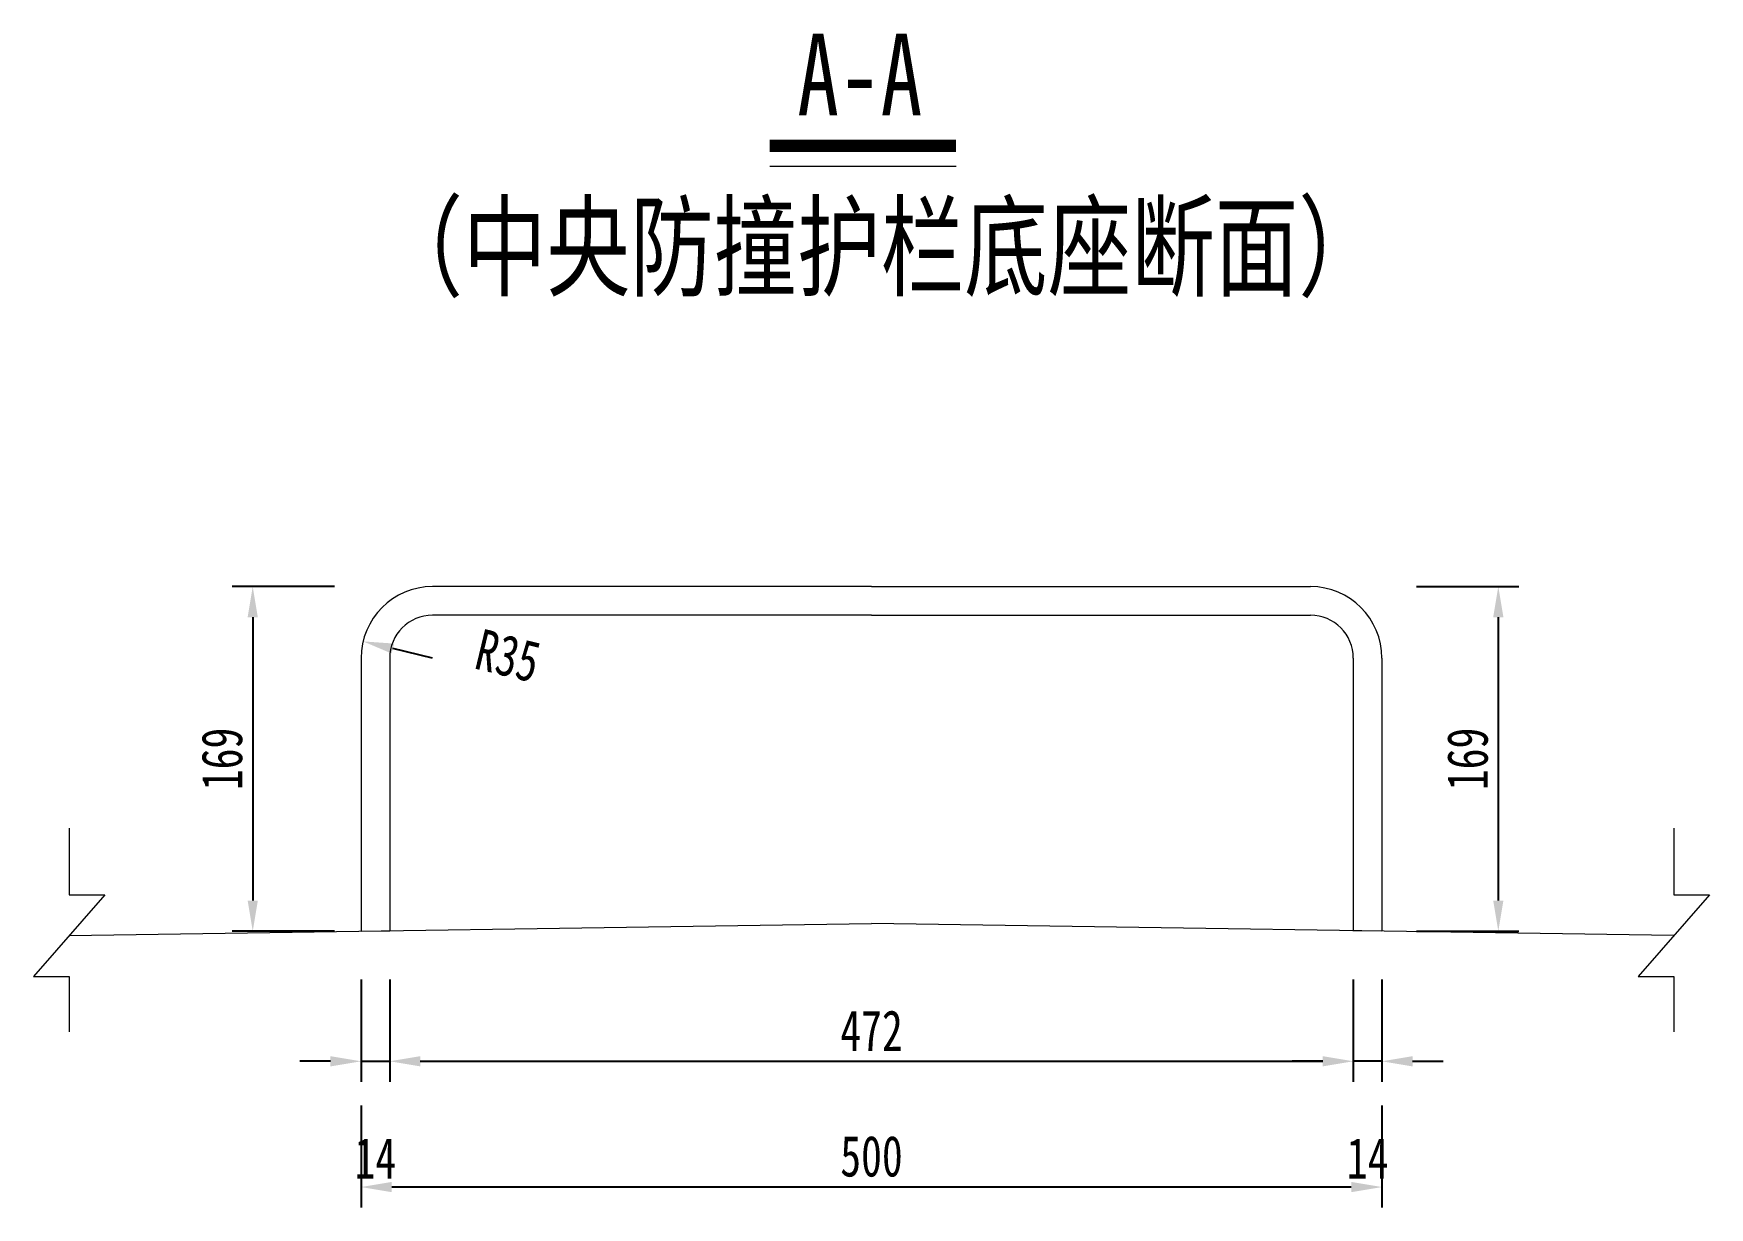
# Model space of a CAD drawing. Extents: x -904 to 1573, y -1003 to 20.
# Drawn here: x 752 to 1573, y -554 to 20 of the extents above; entities that cross this region are included whole.
import ezdxf

# ---------------------------------------------------------------- set-up
doc = ezdxf.new("R2010")
doc.units = 0
doc.header["$LTSCALE"] = 5
doc.layers.get('0').update_dxf_attribs({"linetype": 'CONTINUOUS', "lineweight": 15})
doc.layers.get('DEFPOINTS').update_dxf_attribs({"color": 8, "linetype": 'CONTINUOUS'})
doc.layers.add('尺寸及阴影线', color=4, linetype='CONTINUOUS', lineweight=15)
doc.layers.add('文字说明', color=7, linetype='CONTINUOUS', lineweight=15)
doc.styles.get("Standard").update_dxf_attribs({"font": '仿宋_GB2312.ttf', "width": 0.75})
doc.dimstyles.get("Standard").update_dxf_attribs({"dimscale": 0, "dimtxt": 2, "dimasz": 1.5, "dimexe": 1, "dimexo": 1, "dimgap": 0.5, "dimtad": 1, "dimdec": 1, "dimlfac": 100, "dimdsep": 46, "dimtxsty": 'Standard', "dimcen": 0, "dimclrd": 256, "dimclre": 256, "dimclrt": 256, "dimadec": 3, "dimazin": 2, "dimtfac": 1, "dimtdec": 1, "dimtmove": 2, "dimatfit": 3, "dimfxl": 3, "dimfxlon": 1, "dimtolj": 1, "dimtzin": 0, "dimarcsym": 0})

# ---------------------------------------------------------------- blocks, each defined once
blk = doc.blocks.new('*D153')
at = {"layer": 'DEFPOINTS', "color": 0, "transparency": 16777216}
for p in [(1009.51, -250.4), (858.99, -419.15), (912.06, -419.15)]:
    blk.add_point(p, dxfattribs=at)
at = {"layer": '尺寸及阴影线', "lineweight": -2, "transparency": 16777216}
for p, q in [((898.99, -250.4), (848.99, -250.4)), ((858.99, -265.4), (858.99, -404.15)), ((898.99, -419.15), (848.99, -419.15))]:
    blk.add_line(p, q, dxfattribs=at)
at = {"layer": '尺寸及阴影线', "transparency": 16777216}
for points in [[(856.49, -265.4), (861.49, -265.4), (858.99, -250.4)], [(856.49, -404.15), (861.49, -404.15), (858.99, -419.15)]]:
    blk.add_solid(points, dxfattribs=at)
at = {"layer": '尺寸及阴影线', "transparency": 16777216, "insert": (843.99, -334.77), "char_height": 20, "attachment_point": 5, "rotation": 90}
blk.add_mtext('\\A1;169', dxfattribs=at)
blk = doc.blocks.new('*D154')
at = {"layer": 'DEFPOINTS', "color": 0, "transparency": 16777216}
for p in [(1269.56, -250.4), (1412.06, -419.15), (1469.07, -419.15)]:
    blk.add_point(p, dxfattribs=at)
at = {"layer": '尺寸及阴影线', "lineweight": -2, "transparency": 16777216}
for p, q in [((1429.07, -250.4), (1479.07, -250.4)), ((1469.07, -265.4), (1469.07, -404.15)), ((1429.07, -419.15), (1479.07, -419.15))]:
    blk.add_line(p, q, dxfattribs=at)
at = {"layer": '尺寸及阴影线', "transparency": 16777216}
for points in [[(1466.57, -265.4), (1471.57, -265.4), (1469.07, -250.4)], [(1466.57, -404.15), (1471.57, -404.15), (1469.07, -419.15)]]:
    blk.add_solid(points, dxfattribs=at)
at = {"layer": '尺寸及阴影线', "transparency": 16777216, "insert": (1454.07, -334.77), "char_height": 20, "attachment_point": 5, "rotation": 90}
blk.add_mtext('\\A1;169', dxfattribs=at)
blk = doc.blocks.new('*D155')
at = {"layer": 'DEFPOINTS', "color": 0, "transparency": 16777216}
for p in [(912.06, -367.06), (926.06, -367.06), (926.06, -482.83)]:
    blk.add_point(p, dxfattribs=at)
at = {"layer": '尺寸及阴影线', "lineweight": -2, "transparency": 16777216}
for p, q in [((912.06, -442.83), (912.06, -492.83)), ((926.06, -442.83), (926.06, -492.83)), ((897.06, -482.83), (882.06, -482.83)), ((912.06, -482.83), (926.06, -482.83)), ((941.06, -482.83), (956.06, -482.83))]:
    blk.add_line(p, q, dxfattribs=at)
at = {"layer": '尺寸及阴影线', "transparency": 16777216}
for points in [[(897.06, -480.33), (897.06, -485.33), (912.06, -482.83)], [(941.06, -480.33), (941.06, -485.33), (926.06, -482.83)]]:
    blk.add_solid(points, dxfattribs=at)
at = {"layer": '尺寸及阴影线', "transparency": 16777216, "insert": (919.06, -530.33), "char_height": 20, "attachment_point": 5}
blk.add_mtext('\\A1;14', dxfattribs=at)
blk = doc.blocks.new('*D156')
at = {"layer": 'DEFPOINTS', "color": 0, "transparency": 16777216}
for p in [(926.06, -367.06), (1398.06, -367.06), (1398.06, -482.83)]:
    blk.add_point(p, dxfattribs=at)
at = {"layer": '尺寸及阴影线', "lineweight": -2, "transparency": 16777216}
for p, q in [((926.06, -442.83), (926.06, -492.83)), ((1398.06, -442.83), (1398.06, -492.83)), ((941.06, -482.83), (1383.06, -482.83))]:
    blk.add_line(p, q, dxfattribs=at)
at = {"layer": '尺寸及阴影线', "transparency": 16777216}
for points in [[(941.06, -480.33), (941.06, -485.33), (926.06, -482.83)], [(1383.06, -480.33), (1383.06, -485.33), (1398.06, -482.83)]]:
    blk.add_solid(points, dxfattribs=at)
at = {"layer": '尺寸及阴影线', "transparency": 16777216, "insert": (1162.06, -467.83), "char_height": 20, "attachment_point": 5}
blk.add_mtext('\\A1;472', dxfattribs=at)
blk = doc.blocks.new('*D157')
at = {"layer": 'DEFPOINTS', "color": 0, "transparency": 16777216}
for p in [(1398.06, -394.13), (1412.06, -394.13), (1398.06, -482.83)]:
    blk.add_point(p, dxfattribs=at)
at = {"layer": '尺寸及阴影线', "lineweight": -2, "transparency": 16777216}
for p, q in [((1398.06, -442.83), (1398.06, -492.83)), ((1412.06, -442.83), (1412.06, -492.83)), ((1383.06, -482.83), (1368.06, -482.83)), ((1412.06, -482.83), (1398.06, -482.83)), ((1427.06, -482.83), (1442.06, -482.83))]:
    blk.add_line(p, q, dxfattribs=at)
at = {"layer": '尺寸及阴影线', "transparency": 16777216}
for points in [[(1383.06, -480.33), (1383.06, -485.33), (1398.06, -482.83)], [(1427.06, -480.33), (1427.06, -485.33), (1412.06, -482.83)]]:
    blk.add_solid(points, dxfattribs=at)
at = {"layer": '尺寸及阴影线', "transparency": 16777216, "insert": (1405.06, -530.33), "char_height": 20, "attachment_point": 5}
blk.add_mtext('\\A1;14', dxfattribs=at)
blk = doc.blocks.new('*D158')
at = {"layer": 'DEFPOINTS', "color": 0, "transparency": 16777216}
for p in [(912.06, -352.27), (1412.06, -352.27), (912.06, -544.41)]:
    blk.add_point(p, dxfattribs=at)
at = {"layer": '尺寸及阴影线', "lineweight": -2, "transparency": 16777216}
for p, q in [((912.06, -504.41), (912.06, -554.41)), ((1412.06, -504.41), (1412.06, -554.41)), ((1397.06, -544.41), (927.06, -544.41))]:
    blk.add_line(p, q, dxfattribs=at)
at = {"layer": '尺寸及阴影线', "transparency": 16777216}
for points in [[(927.06, -541.91), (927.06, -546.91), (912.06, -544.41)], [(1397.06, -541.91), (1397.06, -546.91), (1412.06, -544.41)]]:
    blk.add_solid(points, dxfattribs=at)
at = {"layer": '尺寸及阴影线', "transparency": 16777216, "insert": (1162.06, -529.41), "char_height": 20, "attachment_point": 5}
blk.add_mtext('\\A1;500', dxfattribs=at)
blk = doc.blocks.new('*D159')
at = {"layer": 'DEFPOINTS', "color": 0, "transparency": 16777216}
for p in [(913.03, -277.21), (947.06, -285.4)]:
    blk.add_point(p, dxfattribs=at)
at = {"layer": '尺寸及阴影线', "lineweight": -2, "transparency": 16777216}
blk.add_line((947.06, -285.4), (927.62, -280.72), dxfattribs=at)
at = {"layer": '尺寸及阴影线', "transparency": 16777216}
blk.add_solid([(928.2, -278.29), (927.03, -283.15), (913.03, -277.21)], dxfattribs=at)
at = {"layer": '尺寸及阴影线', "transparency": 16777216, "insert": (983.92, -284.33), "char_height": 20, "attachment_point": 5, "rotation": 346.46649}
blk.add_mtext('\\A1;R35', dxfattribs=at)

msp = doc.modelspace()

# ---------------------------------------------------------------- linework, layer by layer
for p, q in [((1112.24356, -44.56285), (1203.47613, -44.56285)), ((769.11486, -421.29301), (1162.05976, -415.39884)), ((1555.00465, -421.29301), (1162.05976, -415.39884))]:
    msp.add_line(p, q)
at = {"color": 1}
for p, q in [((1162.05976, -250.39884), (947.05976, -250.39884)), ((1162.05976, -250.39884), (1377.05976, -250.39884)), ((1162.05976, -264.39884), (947.05976, -264.39884)), ((1162.05976, -264.39884), (1377.05976, -264.39884)), ((912.05976, -285.39884), (912.05976, -419.14884)), ((926.05976, -285.39884), (926.05976, -419.14884)), ((1398.05976, -285.39884), (1398.05976, -419.14884)), ((1412.05976, -285.39884), (1412.05976, -419.14884)), ((912.05976, -419.14884), (926.05976, -418.93884)), ((1412.05976, -419.14884), (1398.05976, -418.93884))]:
    msp.add_line(p, q, dxfattribs=at)
at = {"color": 6, "const_width": 6}
msp.add_lwpolyline([(1112.24356, -34.56285), (1203.47613, -34.56285)], dxfattribs=at)
at = {"color": 1}
for centre, radius, start, end in [((947.05976, -285.39884), 35, 90, 180), ((1377.05976, -285.39884), 35, 0, 90), ((947.05976, -285.39884), 21, 90, 180), ((1377.05976, -285.39884), 21, 0, 90)]:
    msp.add_arc(centre, radius, start, end, dxfattribs=at)
at = {"layer": '尺寸及阴影线', "elevation": 0}
for points in [[(769.11486, -368.68155), (769.11486, -401.29301), (786.61486, -401.29301), (751.61486, -441.29301), (769.11486, -441.29301), (769.11486, -468.43771)], [(1555.00465, -368.68155), (1555.00465, -401.29301), (1572.50465, -401.29301), (1537.50465, -441.29301), (1555.00465, -441.29301), (1555.00465, -468.43771)]]:
    msp.add_lwpolyline(points, dxfattribs=at)

# ---------------------------------------------------------------- texts
at = {"layer": '文字说明', "width": 0.75}
for s, height, p in [('A-A', 40, (1125.70962, -19.56285)), ('（中央防撞护栏底座断面）', 40.0000002, (921.02228, -103.97369))]:
    msp.add_text(s, height=height, dxfattribs=at).set_placement(p)

# ---------------------------------------------------------------- dimensions: what is measured, and where the dimension line sits
at = {"layer": '尺寸及阴影线', "color": 0}
for base, p1, p2, picture, middle in [((858.9874, -419.14884), (1009.50798, -250.39884), (912.05976, -419.14884), '*D153', (843.9874, -334.77384)), ((1469.07046, -419.14884), (1269.55976, -250.39884), (1412.05976, -419.14884), '*D154', (1454.07046, -334.77384))]:
    dim = msp.add_linear_dim(base=base, p1=p1, p2=p2, angle=90, text='169', dimstyle='Standard', override={"dimscale": 10, "dimlfac": 1000, "dimfxl": 4}, dxfattribs=at)
    dim.commit()
    dim.dimension.update_dxf_attribs({"geometry": picture, "text_midpoint": middle})
dim = msp.add_radius_dim(center=(947.05976, -285.39884), mpoint=(913.03159, -277.20835), text='R35', dimstyle='Standard', override={"dimscale": 10, "dimlfac": 1000, "dimfxl": 4}, dxfattribs=at)
dim.commit()
dim.dimension.update_dxf_attribs({"geometry": '*D159', "text_midpoint": (983.92455, -284.33243), "dimtype": 164})
for base, p1, p2, text, picture, middle in [((912.05976, -544.40898), (1412.05976, -352.27384), (912.05976, -352.27384), '500', '*D158', (1162.05976, -529.40898)), ((926.05976, -482.82925), (912.05976, -367.05851), (926.05976, -367.05851), '14', '*D155', (919.05976, -530.32925)), ((1398.05976, -482.82925), (926.05976, -367.05851), (1398.05976, -367.05851), '472', '*D156', (1162.05976, -467.82925)), ((1398.05976, -482.82925), (1412.05976, -394.13279), (1398.05976, -394.13279), '14', '*D157', (1405.05976, -530.32925))]:
    dim = msp.add_linear_dim(base=base, p1=p1, p2=p2, text=text, dimstyle='Standard', override={"dimscale": 10, "dimlfac": 1000, "dimfxl": 4}, dxfattribs=at)
    dim.commit()
    dim.dimension.update_dxf_attribs({"geometry": picture, "text_midpoint": middle})

doc.saveas('drawing.dxf')
